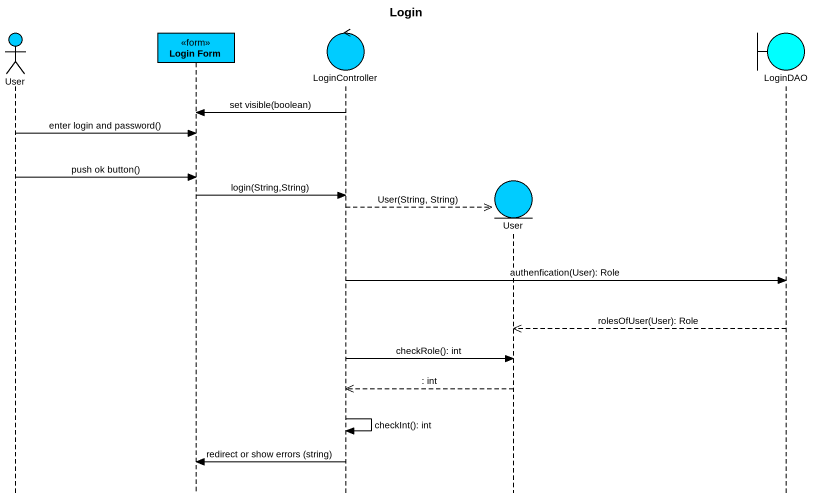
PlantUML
@startuml
title Login
hide footbox
actor User #00CCFF
participant "Login Form" as Login_Form <<form>> #00CCFF
control LoginController #00CCFF
entity "User" as User_2 #00CCFF
boundary LoginDAO #00FFFF

LoginController -> Login_Form : set visible(boolean)
User -> Login_Form : enter login and password()
User -> Login_Form : push ok button()
Login_Form -> LoginController : login(String,String)
LoginController -->> User_2 ** : User(String, String)
LoginController -> LoginDAO : authenfication(User): Role
LoginDAO -->> User_2 : rolesOfUser(User): Role
LoginController -> User_2 : checkRole(): int
User_2 -->> LoginController : : int
LoginController -> LoginController : checkInt(): int
LoginController -> Login_Form : redirect or show errors (string)
@enduml
